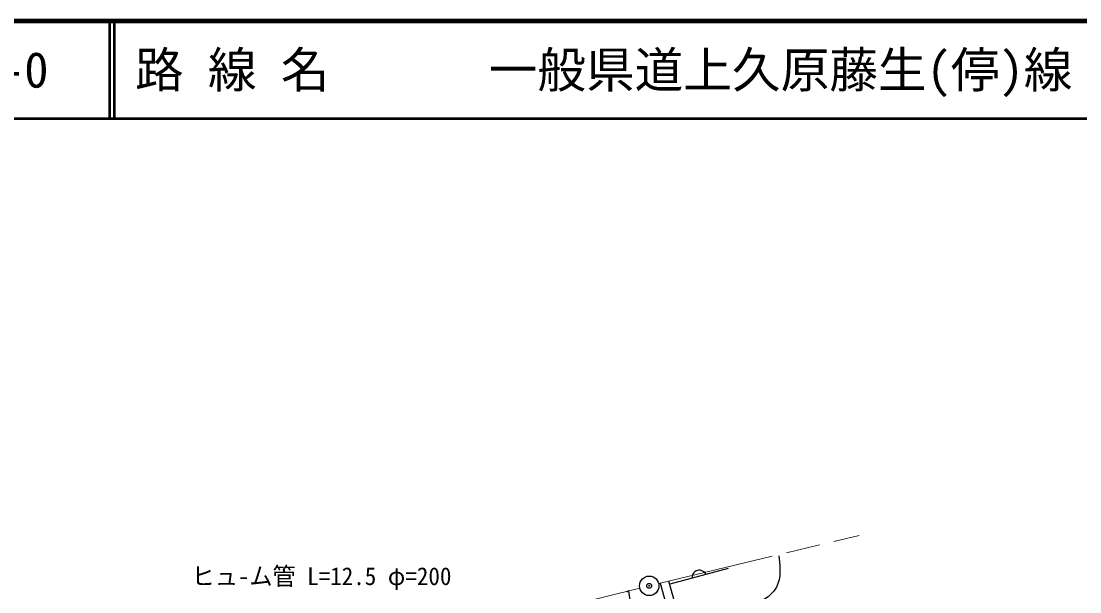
# Model space of a CAD drawing. Units: millimetres, scale not verified. Extents: x 40000 to 680000, y 20000 to 380000.
# Drawn here: x 168686 to 277486, y 321328 to 380000 of the extents above; entities that cross this region are included whole.
import ezdxf
from ezdxf.enums import TextEntityAlignment as Align

# ---------------------------------------------------------------- set-up
doc = ezdxf.new("R2010")
doc.units = ezdxf.units.MM
doc.header["$LTSCALE"] = 1000
doc.header["$PDMODE"] = 32
doc.header["$PDSIZE"] = 500
doc.linetypes.add('CHAIN', pattern=[18.5, 12, -1.5, 3.5, -1.5])
for name, color, linetype, lineweight in [('M-BGD', 7, 'Continuous', 25), ('M-BMK', 2, 'CHAIN', 13), ('M-BMK-SRVR', 3, 'Continuous', 25), ('M-STR-HTXT', 7, 'Continuous', 13), ('M-TTL', 2, 'Continuous', 140), ('M-TTL-LINE', 7, 'Continuous', 50), ('M-TTL-TXT', 7, 'Continuous', 25)]:
    doc.layers.add(name, color=color, linetype=linetype, lineweight=lineweight)
doc.layers.add('M-OTRS', color=6, linetype='Continuous')
doc.styles.add('ＭＳ ゴシック', font='')
doc.styles.get('ＭＳ ゴシック').set_extended_font_data('MS Gothic')

msp = doc.modelspace()

# ---------------------------------------------------------------- linework, layer by layer
at = {"layer": 'M-BGD'}
for p, q in [((241352, 323727), (235340, 322104)), ((237786, 323262), (237681, 323078)), ((237908, 323388), (237786, 323262)), ((238066, 323493), (237908, 323388)), ((238297, 323555), (238066, 323493)), ((238487, 323544), (238297, 323555)), ((238655, 323496), (238487, 323544)), ((238839, 323391), (238655, 323496)), ((238965, 323269), (238839, 323391)), ((239070, 323111), (238965, 323269)), ((235368, 318667), (234382, 322187)), ((236268, 318791), (235249, 322430)), ((237633, 322910), (237622, 322720)), ((237681, 323078), (237633, 322910)), ((231105, 321421), (230943, 321287)), ((231105, 321421), (231649, 317836))]:
    msp.add_line(p, q, dxfattribs=at)
msp.add_lwpolyline([(246543, 325038), (246662, 324045), (246669, 322991), (246593, 322569), (246298, 321821), (246027, 321400), (245470, 320821), (244973, 320503), (244238, 320183), (242427, 319323)], dxfattribs=at)
at = {"layer": 'M-BMK'}
for p, q in [((234206, 322179), (254801, 327124)), ((232262, 321707), (205384, 315083))]:
    msp.add_line(p, q, dxfattribs=at)
at = {"layer": 'M-BMK-SRVR'}
for radius in [1000, 40]:
    msp.add_circle((233233, 321946), radius, dxfattribs=at)
at = {"layer": 'M-OTRS'}
msp.add_point((233233, 321946), dxfattribs=at)
at = {"layer": 'M-TTL'}
msp.add_line((680000, 380000), (40000, 380000), dxfattribs=at)
at = {"layer": 'M-TTL-LINE'}
for p, q in [((177750, 380000), (177750, 370000)), ((178250, 380000), (178250, 370000)), ((40000, 370000), (680000, 370000))]:
    msp.add_line(p, q, dxfattribs=at)

# ---------------------------------------------------------------- texts
at = {"layer": 'M-STR-HTXT', "style": 'ＭＳ ゴシック', "width": 0.95}
msp.add_text('ヒュ-ム管 L=12.5 φ=200', height=1833, dxfattribs=at).set_placement((186205, 321471), align=Align.BOTTOM_LEFT)
at = {"layer": 'M-TTL-TXT', "style": 'ＭＳ ゴシック'}
for s, p in [('12-0', (161521, 375000)), ('路 線 名', (180380, 375000)), ('一般県道上久原藤生(停)線', (216734, 375000))]:
    msp.add_text(s, height=3666, dxfattribs=at).set_placement(p, align=Align.MIDDLE_LEFT)

doc.saveas('drawing.dxf')
